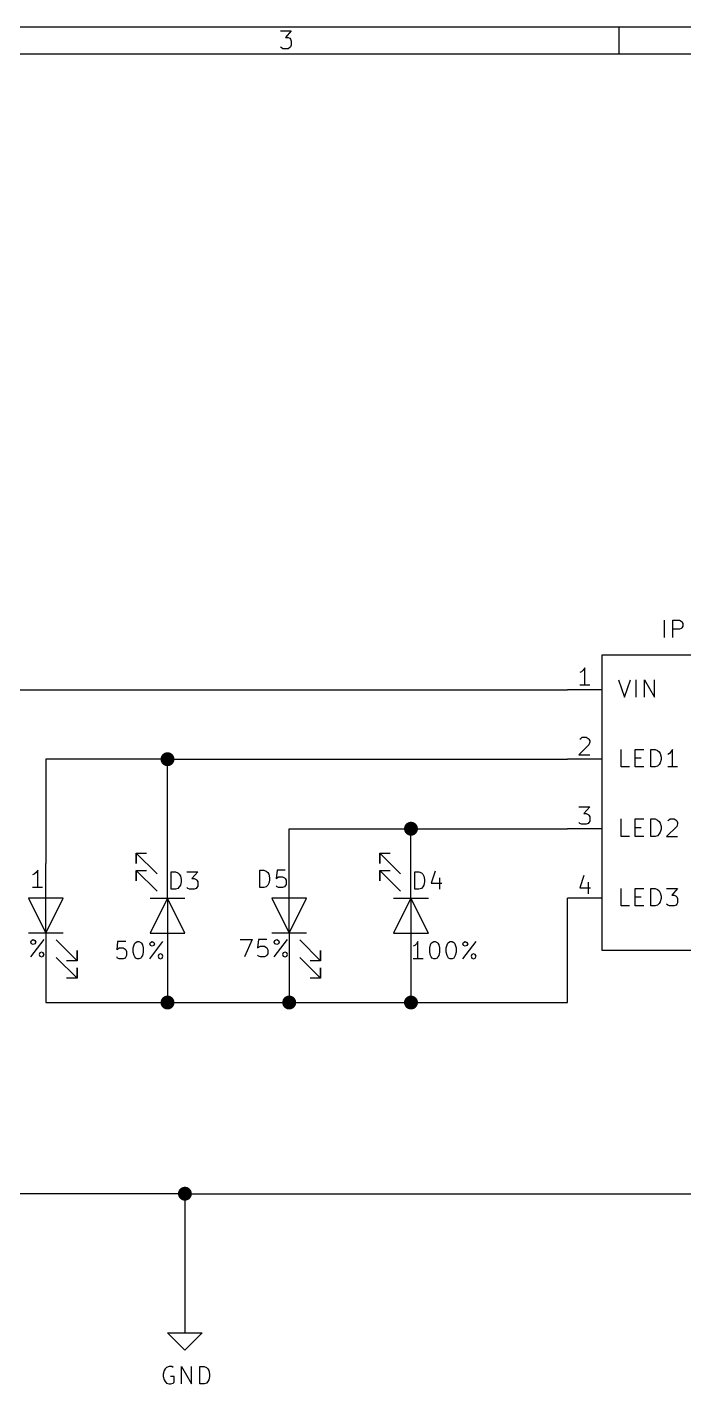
# Model space of a CAD drawing. Extents: x 10 to 410, y -287 to -10.
# Drawn here: x 116.8 to 164.7, y -109.1 to -10 of the extents above; entities that cross this region are included whole.
import ezdxf

# ---------------------------------------------------------------- set-up
doc = ezdxf.new("R2010")
doc.units = 0
doc.header["$MEASUREMENT"] = 0
for name, color, linetype in [('CYAN2', 4, 'CONTINUOUS'), ('GREEN2', 3, 'CONTINUOUS'), ('RED2', 1, 'CONTINUOUS')]:
    doc.layers.add(name, color=color, linetype=linetype)

msp = doc.modelspace()

# ---------------------------------------------------------------- linework, layer by layer
at = {"layer": 'CYAN2', "linetype": 'CONTINUOUS'}
for p, q in [((163.297, -54.61), (163.297, -53.34)), ((163.906, -54.61), (163.906, -53.34)), ((163.906, -53.34), (164.389, -53.34)), ((164.389, -53.34), (164.516, -53.4162)), ((164.516, -53.4162), (164.567, -53.467)), ((164.567, -53.467), (164.643, -53.594)), ((164.389, -54.0004), (163.906, -54.0004)), ((164.516, -53.9496), (164.389, -54.0004)), ((164.567, -53.8988), (164.516, -53.9496)), ((164.643, -53.7718), (164.567, -53.8988)), ((164.643, -53.594), (164.643, -53.7718)), ((159.944, -57.7088), (160.376, -58.9788)), ((160.376, -58.9788), (160.807, -57.7088)), ((161.214, -58.9788), (161.214, -57.7088)), ((161.823, -58.9788), (161.823, -57.7088)), ((161.823, -57.7088), (162.56, -58.9788)), ((162.56, -58.9788), (162.56, -57.7088)), ((160.122, -64.0588), (160.122, -62.7888)), ((161.163, -64.0588), (161.163, -62.7888)), ((161.163, -62.7888), (161.773, -62.7888)), ((161.163, -63.3984), (161.595, -63.3984)), ((162.306, -64.0588), (162.306, -62.7888)), ((162.306, -62.7888), (162.611, -62.7888)), ((162.611, -62.7888), (162.789, -62.865)), ((162.789, -62.865), (162.916, -62.9666)), ((162.916, -62.9666), (162.966, -63.0936)), ((162.966, -63.0936), (163.043, -63.3476)), ((163.043, -63.3476), (163.043, -63.5254)), ((163.652, -63.0936), (163.525, -63.1444)), ((163.754, -62.9666), (163.652, -63.0936)), ((163.881, -62.7888), (163.754, -62.9666)), ((163.881, -64.0588), (163.881, -62.7888)), ((160.731, -64.0588), (160.122, -64.0588)), ((161.773, -64.0588), (161.163, -64.0588)), ((162.611, -64.0588), (162.306, -64.0588)), ((162.789, -64.008), (162.611, -64.0588)), ((162.916, -63.881), (162.789, -64.008)), ((162.966, -63.754), (162.916, -63.881)), ((163.043, -63.5254), (162.966, -63.754)), ((164.236, -64.0588), (163.525, -64.0588)), ((160.122, -69.1388), (160.122, -67.8688)), ((161.163, -69.1388), (161.163, -67.8688)), ((161.163, -67.8688), (161.773, -67.8688)), ((162.306, -69.1388), (162.306, -67.8688)), ((162.306, -67.8688), (162.611, -67.8688)), ((162.611, -67.8688), (162.789, -67.945)), ((162.789, -67.945), (162.916, -68.0466)), ((162.916, -68.0466), (162.966, -68.1736)), ((162.966, -68.1736), (163.043, -68.4276)), ((163.525, -67.9958), (163.576, -67.945)), ((163.576, -67.945), (163.703, -67.8688)), ((163.703, -67.8688), (164.008, -67.8688)), ((164.008, -67.8688), (164.135, -67.945)), ((164.135, -67.945), (164.186, -67.9958)), ((164.186, -67.9958), (164.236, -68.1228)), ((164.236, -68.2244), (164.186, -68.4276)), ((164.236, -68.1228), (164.236, -68.2244)), ((160.731, -69.1388), (160.122, -69.1388)), ((161.163, -68.4784), (161.595, -68.4784)), ((161.773, -69.1388), (161.163, -69.1388)), ((162.611, -69.1388), (162.306, -69.1388)), ((162.789, -69.088), (162.611, -69.1388)), ((162.916, -68.961), (162.789, -69.088)), ((162.966, -68.834), (162.916, -68.961)), ((163.043, -68.6054), (162.966, -68.834)), ((163.043, -68.4276), (163.043, -68.6054)), ((164.186, -68.4276), (163.449, -69.1388)), ((163.449, -69.1388), (164.236, -69.1388)), ((117.272, -71.9074), (117.145, -71.9582)), ((117.399, -71.7804), (117.272, -71.9074)), ((117.526, -71.6026), (117.399, -71.7804)), ((117.526, -72.8726), (117.526, -71.6026)), ((127.279, -72.9996), (127.279, -71.7296)), ((127.279, -71.7296), (127.584, -71.7296)), ((127.584, -71.7296), (127.762, -71.8058)), ((127.762, -71.8058), (127.864, -71.9074)), ((127.864, -71.9074), (127.94, -72.0344)), ((127.94, -72.0344), (127.991, -72.2884)), ((127.991, -72.2884), (127.991, -72.4662)), ((128.422, -71.7296), (129.21, -71.7296)), ((129.21, -71.7296), (128.778, -72.2122)), ((128.778, -72.2122), (128.956, -72.2122)), ((128.956, -72.2122), (129.083, -72.2884)), ((129.083, -72.2884), (129.134, -72.3392)), ((129.134, -72.3392), (129.21, -72.4662)), ((133.731, -72.8726), (133.731, -71.6026)), ((133.731, -71.6026), (134.036, -71.6026)), ((134.036, -71.6026), (134.214, -71.6788)), ((134.214, -71.6788), (134.315, -71.7804)), ((134.315, -71.7804), (134.391, -71.9074)), ((134.391, -71.9074), (134.442, -72.1614)), ((134.442, -72.3392), (134.391, -72.5678)), ((134.442, -72.1614), (134.442, -72.3392)), ((135.001, -71.6026), (134.925, -72.2122)), ((134.925, -72.2122), (135.001, -72.1614)), ((135.585, -71.6026), (135.001, -71.6026)), ((135.001, -72.1614), (135.103, -72.0852)), ((135.103, -72.0852), (135.407, -72.0852)), ((135.407, -72.0852), (135.534, -72.1614)), ((135.534, -72.1614), (135.585, -72.2122)), ((135.585, -72.2122), (135.661, -72.3392)), ((135.661, -72.3392), (135.661, -72.644)), ((145.059, -72.9996), (145.059, -71.7296)), ((145.059, -71.7296), (145.364, -71.7296)), ((145.364, -71.7296), (145.542, -71.8058)), ((145.542, -71.8058), (145.644, -71.9074)), ((145.644, -71.9074), (145.72, -72.0344)), ((145.72, -72.0344), (145.771, -72.2884)), ((145.771, -72.2884), (145.771, -72.4662)), ((146.558, -71.6788), (146.253, -72.5678)), ((146.863, -72.1614), (146.863, -72.9996)), ((117.881, -72.8726), (117.145, -72.8726)), ((127.584, -72.9996), (127.279, -72.9996)), ((127.762, -72.9488), (127.584, -72.9996)), ((127.864, -72.8218), (127.762, -72.9488)), ((127.94, -72.6948), (127.864, -72.8218)), ((127.991, -72.4662), (127.94, -72.6948)), ((128.473, -72.9488), (128.422, -72.8726)), ((128.6, -72.9996), (128.473, -72.9488)), ((128.956, -72.9996), (128.6, -72.9996)), ((129.083, -72.9488), (128.956, -72.9996)), ((129.134, -72.8726), (129.083, -72.9488)), ((129.21, -72.771), (129.134, -72.8726)), ((129.21, -72.4662), (129.21, -72.771)), ((134.036, -72.8726), (133.731, -72.8726)), ((134.214, -72.8218), (134.036, -72.8726)), ((134.315, -72.6948), (134.214, -72.8218)), ((134.391, -72.5678), (134.315, -72.6948)), ((135.001, -72.8218), (134.925, -72.7456)), ((135.103, -72.8726), (135.001, -72.8218)), ((135.407, -72.8726), (135.103, -72.8726)), ((135.534, -72.8218), (135.407, -72.8726)), ((135.585, -72.7456), (135.534, -72.8218)), ((135.661, -72.644), (135.585, -72.7456)), ((145.364, -72.9996), (145.059, -72.9996)), ((145.542, -72.9488), (145.364, -72.9996)), ((145.644, -72.8218), (145.542, -72.9488)), ((145.72, -72.6948), (145.644, -72.8218)), ((145.771, -72.4662), (145.72, -72.6948)), ((146.253, -72.5678), (147.041, -72.5678)), ((160.122, -74.2188), (160.122, -72.9488)), ((161.163, -74.2188), (161.163, -72.9488)), ((161.163, -72.9488), (161.773, -72.9488)), ((162.306, -74.2188), (162.306, -72.9488)), ((162.306, -72.9488), (162.611, -72.9488)), ((162.611, -72.9488), (162.789, -73.025)), ((162.789, -73.025), (162.916, -73.1266)), ((162.916, -73.1266), (162.966, -73.2536)), ((162.966, -73.2536), (163.043, -73.5076)), ((163.449, -72.9488), (164.236, -72.9488)), ((164.236, -72.9488), (163.83, -73.4314)), ((160.731, -74.2188), (160.122, -74.2188)), ((161.163, -73.5584), (161.595, -73.5584)), ((161.773, -74.2188), (161.163, -74.2188)), ((162.611, -74.2188), (162.306, -74.2188)), ((162.789, -74.168), (162.611, -74.2188)), ((162.916, -74.041), (162.789, -74.168)), ((162.966, -73.914), (162.916, -74.041)), ((163.043, -73.6854), (162.966, -73.914)), ((163.043, -73.5076), (163.043, -73.6854)), ((163.525, -74.168), (163.449, -74.0918)), ((163.652, -74.2188), (163.525, -74.168)), ((164.008, -74.2188), (163.652, -74.2188)), ((163.83, -73.4314), (164.008, -73.4314)), ((164.008, -73.4314), (164.135, -73.5076)), ((164.135, -74.168), (164.008, -74.2188)), ((164.135, -73.5076), (164.186, -73.5584)), ((164.186, -74.0918), (164.135, -74.168)), ((164.186, -73.5584), (164.236, -73.6854)), ((164.236, -73.9902), (164.186, -74.0918)), ((164.236, -73.6854), (164.236, -73.9902)), ((117.018, -77.9526), (117.983, -76.6826)), ((117.018, -76.8604), (117.069, -76.7588)), ((117.069, -76.9874), (117.018, -76.8604)), ((117.069, -76.7588), (117.196, -76.6826)), ((117.196, -77.0382), (117.069, -76.9874)), ((117.196, -76.6826), (117.323, -76.7588)), ((117.323, -76.9874), (117.196, -77.0382)), ((117.323, -76.7588), (117.373, -76.8604)), ((117.373, -76.8604), (117.323, -76.9874)), ((123.342, -76.8096), (123.292, -77.4192)), ((123.952, -76.8096), (123.342, -76.8096)), ((123.342, -77.3684), (123.469, -77.2922)), ((123.469, -77.2922), (123.774, -77.2922)), ((123.774, -77.2922), (123.901, -77.3684)), ((124.485, -77.2922), (124.562, -77.0636)), ((124.485, -77.597), (124.485, -77.2922)), ((124.562, -77.0636), (124.612, -76.9366)), ((124.612, -76.9366), (124.689, -76.8858)), ((124.689, -76.8858), (124.79, -76.8096)), ((124.79, -76.8096), (124.917, -76.8096)), ((124.917, -76.8096), (125.044, -76.8858)), ((125.044, -76.8858), (125.095, -76.9366)), ((125.095, -76.9366), (125.171, -77.0636)), ((125.171, -77.0636), (125.222, -77.2922)), ((125.222, -77.2922), (125.222, -77.597)), ((125.705, -78.0796), (126.67, -76.8096)), ((125.705, -76.9874), (125.755, -76.8858)), ((125.755, -77.1144), (125.705, -76.9874)), ((125.755, -76.8858), (125.882, -76.8096)), ((125.882, -77.1652), (125.755, -77.1144)), ((125.882, -76.8096), (126.009, -76.8858)), ((126.009, -77.1144), (125.882, -77.1652)), ((126.009, -76.8858), (126.06, -76.9874)), ((126.06, -76.9874), (126.009, -77.1144)), ((132.309, -76.6826), (133.172, -76.6826)), ((133.172, -76.6826), (132.613, -77.9526)), ((133.655, -76.6826), (133.579, -77.2922)), ((133.579, -77.2922), (133.655, -77.2414)), ((134.264, -76.6826), (133.655, -76.6826)), ((133.655, -77.2414), (133.782, -77.1652)), ((133.782, -77.1652), (134.087, -77.1652)), ((134.087, -77.1652), (134.188, -77.2414)), ((134.188, -77.2414), (134.264, -77.2922)), ((134.264, -77.2922), (134.315, -77.4192)), ((134.798, -77.9526), (135.763, -76.6826)), ((134.798, -76.8604), (134.849, -76.7588)), ((134.849, -76.9874), (134.798, -76.8604)), ((134.849, -76.7588), (134.976, -76.6826)), ((134.976, -77.0382), (134.849, -76.9874)), ((134.976, -76.6826), (135.103, -76.7588)), ((135.103, -76.9874), (134.976, -77.0382)), ((135.103, -76.7588), (135.153, -76.8604)), ((135.153, -76.8604), (135.103, -76.9874)), ((145.059, -77.1144), (144.932, -77.1652)), ((145.186, -76.9874), (145.059, -77.1144)), ((145.288, -76.8096), (145.186, -76.9874)), ((145.288, -78.0796), (145.288, -76.8096)), ((146.152, -77.2922), (146.202, -77.0636)), ((146.152, -77.597), (146.152, -77.2922)), ((146.202, -77.0636), (146.253, -76.9366)), ((146.253, -76.9366), (146.329, -76.8858)), ((146.329, -76.8858), (146.456, -76.8096)), ((146.456, -76.8096), (146.558, -76.8096)), ((146.558, -76.8096), (146.685, -76.8858)), ((146.685, -76.8858), (146.736, -76.9366)), ((146.736, -76.9366), (146.812, -77.0636)), ((146.812, -77.0636), (146.863, -77.2922)), ((146.863, -77.2922), (146.863, -77.597)), ((147.345, -77.2922), (147.422, -77.0636)), ((147.345, -77.597), (147.345, -77.2922)), ((147.422, -77.0636), (147.472, -76.9366)), ((147.472, -76.9366), (147.523, -76.8858)), ((147.523, -76.8858), (147.65, -76.8096)), ((147.65, -76.8096), (147.777, -76.8096)), ((147.777, -76.8096), (147.904, -76.8858)), ((147.904, -76.8858), (147.955, -76.9366)), ((147.955, -76.9366), (148.006, -77.0636)), ((148.006, -77.0636), (148.082, -77.2922)), ((148.082, -77.2922), (148.082, -77.597)), ((148.565, -78.0796), (149.53, -76.8096)), ((148.565, -76.9874), (148.615, -76.8858)), ((148.615, -77.1144), (148.565, -76.9874)), ((148.615, -76.8858), (148.742, -76.8096)), ((148.742, -77.1652), (148.615, -77.1144)), ((148.742, -76.8096), (148.869, -76.8858)), ((148.869, -77.1144), (148.742, -77.1652)), ((148.869, -76.8858), (148.92, -76.9874)), ((148.92, -76.9874), (148.869, -77.1144)), ((117.678, -77.6478), (117.627, -77.7748)), ((117.627, -77.7748), (117.678, -77.9018)), ((117.805, -77.597), (117.678, -77.6478)), ((117.678, -77.9018), (117.805, -77.9526)), ((117.932, -77.6478), (117.805, -77.597)), ((117.805, -77.9526), (117.932, -77.9018)), ((117.983, -77.7748), (117.932, -77.6478)), ((117.932, -77.9018), (117.983, -77.7748)), ((123.292, -77.4192), (123.342, -77.3684)), ((123.342, -78.0288), (123.292, -77.9526)), ((123.469, -78.0796), (123.342, -78.0288)), ((123.774, -78.0796), (123.469, -78.0796)), ((123.901, -78.0288), (123.774, -78.0796)), ((123.901, -77.3684), (123.952, -77.4192)), ((123.952, -77.9526), (123.901, -78.0288)), ((123.952, -77.4192), (124.003, -77.5462)), ((124.003, -77.851), (123.952, -77.9526)), ((124.003, -77.5462), (124.003, -77.851)), ((124.562, -77.851), (124.485, -77.597)), ((124.612, -77.9526), (124.562, -77.851)), ((124.689, -78.0288), (124.612, -77.9526)), ((124.79, -78.0796), (124.689, -78.0288)), ((124.917, -78.0796), (124.79, -78.0796)), ((125.044, -78.0288), (124.917, -78.0796)), ((125.095, -77.9526), (125.044, -78.0288)), ((125.171, -77.851), (125.095, -77.9526)), ((125.222, -77.597), (125.171, -77.851)), ((126.365, -77.7748), (126.314, -77.9018)), ((126.314, -77.9018), (126.365, -78.0288)), ((126.492, -77.724), (126.365, -77.7748)), ((126.365, -78.0288), (126.492, -78.0796)), ((126.619, -77.7748), (126.492, -77.724)), ((126.492, -78.0796), (126.619, -78.0288)), ((126.67, -77.9018), (126.619, -77.7748)), ((126.619, -78.0288), (126.67, -77.9018)), ((133.655, -77.9018), (133.579, -77.8256)), ((133.782, -77.9526), (133.655, -77.9018)), ((134.087, -77.9526), (133.782, -77.9526)), ((134.188, -77.9018), (134.087, -77.9526)), ((134.264, -77.8256), (134.188, -77.9018)), ((134.315, -77.724), (134.264, -77.8256)), ((134.315, -77.4192), (134.315, -77.724)), ((135.458, -77.6478), (135.407, -77.7748)), ((135.407, -77.7748), (135.458, -77.9018)), ((135.585, -77.597), (135.458, -77.6478)), ((135.458, -77.9018), (135.585, -77.9526)), ((135.712, -77.6478), (135.585, -77.597)), ((135.585, -77.9526), (135.712, -77.9018)), ((135.763, -77.7748), (135.712, -77.6478)), ((135.712, -77.9018), (135.763, -77.7748)), ((145.669, -78.0796), (144.932, -78.0796)), ((146.202, -77.851), (146.152, -77.597)), ((146.253, -77.9526), (146.202, -77.851)), ((146.329, -78.0288), (146.253, -77.9526)), ((146.456, -78.0796), (146.329, -78.0288)), ((146.558, -78.0796), (146.456, -78.0796)), ((146.685, -78.0288), (146.558, -78.0796)), ((146.736, -77.9526), (146.685, -78.0288)), ((146.812, -77.851), (146.736, -77.9526)), ((146.863, -77.597), (146.812, -77.851)), ((147.422, -77.851), (147.345, -77.597)), ((147.472, -77.9526), (147.422, -77.851)), ((147.523, -78.0288), (147.472, -77.9526)), ((147.65, -78.0796), (147.523, -78.0288)), ((147.777, -78.0796), (147.65, -78.0796)), ((147.904, -78.0288), (147.777, -78.0796)), ((147.955, -77.9526), (147.904, -78.0288)), ((148.006, -77.851), (147.955, -77.9526)), ((148.082, -77.597), (148.006, -77.851)), ((149.225, -77.7748), (149.174, -77.9018)), ((149.174, -77.9018), (149.225, -78.0288)), ((149.352, -77.724), (149.225, -77.7748)), ((149.225, -78.0288), (149.352, -78.0796)), ((149.479, -77.7748), (149.352, -77.724)), ((149.352, -78.0796), (149.479, -78.0288)), ((149.53, -77.9018), (149.479, -77.7748)), ((149.479, -78.0288), (149.53, -77.9018)), ((126.822, -108.052), (126.746, -108.179)), ((126.924, -107.95), (126.822, -108.052)), ((127.127, -107.874), (126.924, -107.95)), ((127.305, -107.874), (127.127, -107.874)), ((127.406, -107.95), (127.305, -107.874)), ((128.016, -109.144), (128.016, -107.874)), ((128.016, -107.874), (128.753, -109.144)), ((128.753, -109.144), (128.753, -107.874)), ((129.362, -109.144), (129.362, -107.874)), ((129.362, -107.874), (129.667, -107.874)), ((129.667, -107.874), (129.845, -107.95)), ((129.845, -107.95), (129.946, -108.052)), ((129.946, -108.052), (130.023, -108.179)), ((126.746, -108.179), (126.695, -108.433)), ((126.695, -108.433), (126.695, -108.61)), ((126.695, -108.61), (126.746, -108.839)), ((126.746, -108.839), (126.822, -108.966)), ((126.822, -108.966), (126.924, -109.093)), ((127.483, -108.61), (127.229, -108.61)), ((127.406, -109.093), (127.483, -109.017)), ((127.483, -109.017), (127.483, -108.61)), ((129.946, -108.966), (129.845, -109.093)), ((130.023, -108.839), (129.946, -108.966)), ((130.023, -108.179), (130.073, -108.433)), ((130.073, -108.61), (130.023, -108.839)), ((130.073, -108.433), (130.073, -108.61)), ((126.924, -109.093), (127.127, -109.144)), ((127.127, -109.144), (127.229, -109.144)), ((127.229, -109.144), (127.406, -109.093)), ((129.667, -109.144), (129.362, -109.144)), ((129.845, -109.093), (129.667, -109.144))]:
    msp.add_line(p, q, dxfattribs=at)
at = {"layer": 'GREEN2', "linetype": 'CONTINUOUS'}
for p, q in [((91.44, -58.42), (156.21, -58.42)), ((118.11, -63.5), (118.11, -71.12)), ((127, -63.5), (118.11, -63.5)), ((127, -71.12), (127, -63.5)), ((127, -63.5), (156.21, -63.5)), ((135.89, -71.12), (135.89, -68.58)), ((135.89, -68.58), (144.78, -68.58)), ((144.78, -71.12), (144.78, -68.58)), ((144.78, -68.58), (156.21, -68.58)), ((156.21, -81.28), (156.21, -73.66)), ((118.11, -78.74), (118.11, -81.28)), ((127, -78.74), (127, -81.28)), ((135.89, -78.74), (135.89, -81.28)), ((144.78, -78.74), (144.78, -81.28)), ((118.11, -81.28), (127, -81.28)), ((127, -81.28), (135.89, -81.28)), ((135.89, -81.28), (144.78, -81.28)), ((144.78, -81.28), (156.21, -81.28)), ((128.27, -95.25), (91.44, -95.25)), ((128.27, -95.25), (128.27, -104.14)), ((128.27, -95.25), (166.37, -95.25))]:
    msp.add_line(p, q, dxfattribs=at)
at = {"layer": 'GREEN2', "const_width": 0.508}
for points in [[(126.746, -63.5, 1), (127.254, -63.5, 1)], [(144.526, -68.58, 1), (145.034, -68.58, 1)], [(126.746, -81.28, 1), (127.254, -81.28, 1)], [(135.636, -81.28, 1), (136.144, -81.28, 1)], [(144.526, -81.28, 1), (145.034, -81.28, 1)], [(128.016, -95.25, 1), (128.524, -95.25, 1)]]:
    msp.add_lwpolyline(points, format="xyb", close=True, dxfattribs=at)
at = {"layer": 'RED2', "linetype": 'CONTINUOUS'}
for p, q in [((409.981, -10.0076), (10.0076, -10.0076)), ((135.255, -10.287), (136.042, -10.287)), ((136.042, -10.287), (135.611, -10.7696)), ((135.611, -10.7696), (135.814, -10.7696)), ((135.814, -10.7696), (135.941, -10.8204)), ((135.941, -10.8204), (135.992, -10.8966)), ((135.992, -10.8966), (136.042, -11.0236)), ((159.995, -11.9888), (159.995, -10.0076)), ((135.306, -11.5062), (135.255, -11.4554)), ((135.433, -11.5824), (135.306, -11.5062)), ((135.814, -11.5824), (135.433, -11.5824)), ((135.941, -11.5062), (135.814, -11.5824)), ((135.992, -11.4554), (135.941, -11.5062)), ((136.042, -11.3284), (135.992, -11.4554)), ((136.042, -11.0236), (136.042, -11.3284)), ((408, -11.9888), (11.9888, -11.9888)), ((158.75, -77.47), (158.75, -55.88)), ((158.75, -55.88), (173.99, -55.88)), ((157.226, -57.1246), (157.099, -57.1754)), ((157.353, -56.9976), (157.226, -57.1246)), ((157.48, -56.8198), (157.353, -56.9976)), ((157.48, -58.0898), (157.48, -56.8198)), ((158.75, -58.42), (156.21, -58.42)), ((157.836, -58.0898), (157.099, -58.0898)), ((157.099, -62.0268), (157.175, -61.976)), ((157.175, -61.976), (157.277, -61.8998)), ((157.277, -61.8998), (157.582, -61.8998)), ((157.582, -61.8998), (157.709, -61.976)), ((157.709, -61.976), (157.759, -62.0268)), ((157.759, -62.0268), (157.836, -62.1538)), ((157.836, -62.2554), (157.759, -62.4586)), ((157.836, -62.1538), (157.836, -62.2554)), ((157.759, -62.4586), (157.048, -63.1698)), ((157.048, -63.1698), (157.836, -63.1698)), ((158.75, -63.5), (156.21, -63.5)), ((157.048, -66.9798), (157.836, -66.9798)), ((157.836, -66.9798), (157.404, -67.4624)), ((157.099, -68.199), (157.048, -68.1228)), ((157.226, -68.2498), (157.099, -68.199)), ((157.582, -68.2498), (157.226, -68.2498)), ((157.404, -67.4624), (157.582, -67.4624)), ((157.582, -67.4624), (157.709, -67.5386)), ((157.709, -68.199), (157.582, -68.2498)), ((157.709, -67.5386), (157.759, -67.5894)), ((157.759, -68.1228), (157.709, -68.199)), ((157.759, -67.5894), (157.836, -67.7164)), ((157.836, -68.0212), (157.759, -68.1228)), ((157.836, -67.7164), (157.836, -68.0212)), ((158.75, -68.58), (156.21, -68.58)), ((126.238, -71.882), (124.714, -70.358)), ((124.714, -70.358), (124.714, -71.12)), ((124.714, -71.12), (124.714, -70.358)), ((124.714, -70.358), (125.476, -70.358)), ((144.018, -71.882), (142.494, -70.358)), ((142.494, -70.358), (142.494, -71.12)), ((142.494, -71.12), (142.494, -70.358)), ((142.494, -70.358), (143.256, -70.358)), ((118.11, -73.66), (118.11, -71.12)), ((127, -73.66), (127, -71.12)), ((135.89, -73.66), (135.89, -71.12)), ((144.78, -73.66), (144.78, -71.12)), ((126.238, -73.152), (124.714, -71.628)), ((124.714, -71.628), (124.714, -72.39)), ((124.714, -72.39), (124.714, -71.628)), ((124.714, -71.628), (125.476, -71.628)), ((144.018, -73.152), (142.494, -71.628)), ((142.494, -71.628), (142.494, -72.39)), ((142.494, -72.39), (142.494, -71.628)), ((142.494, -71.628), (143.256, -71.628)), ((157.404, -72.009), (157.099, -72.898)), ((157.099, -72.898), (157.886, -72.898)), ((157.709, -72.4916), (157.709, -73.3298)), ((119.38, -73.66), (116.84, -73.66)), ((116.84, -73.66), (118.11, -76.2)), ((118.11, -76.2), (118.11, -73.66)), ((118.11, -76.2), (119.38, -73.66)), ((125.73, -73.66), (128.27, -73.66)), ((127, -73.66), (125.73, -76.2)), ((127, -73.66), (127, -76.2)), ((128.27, -76.2), (127, -73.66)), ((137.16, -73.66), (134.62, -73.66)), ((134.62, -73.66), (135.89, -76.2)), ((135.89, -76.2), (135.89, -73.66)), ((135.89, -76.2), (137.16, -73.66)), ((143.51, -73.66), (146.05, -73.66)), ((144.78, -73.66), (143.51, -76.2)), ((144.78, -73.66), (144.78, -76.2)), ((146.05, -76.2), (144.78, -73.66)), ((158.75, -73.66), (156.21, -73.66)), ((119.38, -76.2), (116.84, -76.2)), ((118.11, -76.2), (118.11, -78.74)), ((125.73, -76.2), (128.27, -76.2)), ((127, -76.2), (127, -78.74)), ((137.16, -76.2), (134.62, -76.2)), ((135.89, -76.2), (135.89, -78.74)), ((143.51, -76.2), (146.05, -76.2)), ((144.78, -76.2), (144.78, -78.74)), ((118.872, -76.708), (120.396, -78.232)), ((136.652, -76.708), (138.176, -78.232)), ((118.872, -77.978), (120.396, -79.502)), ((120.396, -78.232), (119.634, -78.232)), ((120.396, -78.232), (120.396, -77.47)), ((120.396, -77.47), (120.396, -78.232)), ((136.652, -77.978), (138.176, -79.502)), ((138.176, -78.232), (137.414, -78.232)), ((138.176, -78.232), (138.176, -77.47)), ((138.176, -77.47), (138.176, -78.232)), ((173.99, -77.47), (158.75, -77.47)), ((120.396, -79.502), (120.396, -78.74)), ((120.396, -78.74), (120.396, -79.502)), ((138.176, -79.502), (138.176, -78.74)), ((138.176, -78.74), (138.176, -79.502)), ((120.396, -79.502), (119.634, -79.502)), ((138.176, -79.502), (137.414, -79.502)), ((128.27, -104.14), (128.27, -105.41)), ((128.27, -106.68), (127, -105.41)), ((127, -105.41), (128.27, -105.41)), ((128.27, -105.41), (129.54, -105.41)), ((129.54, -105.41), (128.27, -106.68))]:
    msp.add_line(p, q, dxfattribs=at)

doc.saveas('drawing.dxf')
